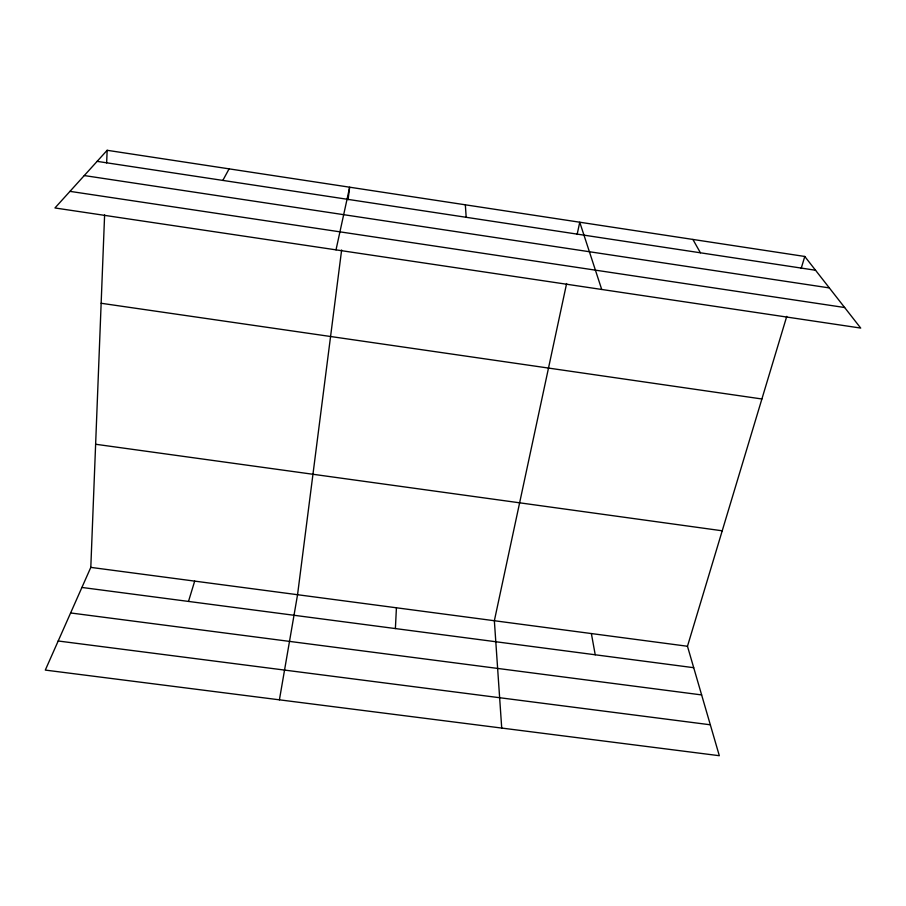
<?xml version="1.0" encoding="UTF-8"?>
<svg xmlns="http://www.w3.org/2000/svg" width="906" height="906" viewBox="0 0 906 906"><rect width="100%" height="100%" fill="white"/><g stroke="black" fill="none" stroke-linecap="round" stroke-linejoin="round"><path stroke-width="1.36" d="M786.759 316.353L687.473 646.261L719.319 755.706L45.3 670.089L90.804 567.383L104.609 214.903M106.648 162.933L107.146 150.294L804.777 256.466L860.7 328.074L54.949 207.961L107.146 150.294M395.39 628.571L396.42 607.779M341.63 249.988L297.553 594.71L279.41 699.828M348.051 199.762L349.659 187.202L336.013 249.863M566.612 283.533L494.359 620.723L501.72 728.062M577.122 234.484L579.749 222.219L601.72 289.467M801.176 268.448L804.777 256.466M188.493 601.425L194.688 581.108M222.831 180.407L229.105 168.856M58.188 640.995L710.315 724.789M81.914 587.45L693.713 667.699M70.611 612.954L701.629 694.925M90.804 567.383L687.473 646.261M95.628 444.257L722.229 530.791M101.155 303.272L761.889 398.98M69.977 191.359L844.652 307.519M97.135 161.359L815.547 270.248M84.281 175.56L829.341 287.915M692.886 239.433L700.417 252.797M591.369 633.554L595.231 654.789M465.344 204.813L466.182 217.293"/></g></svg>
